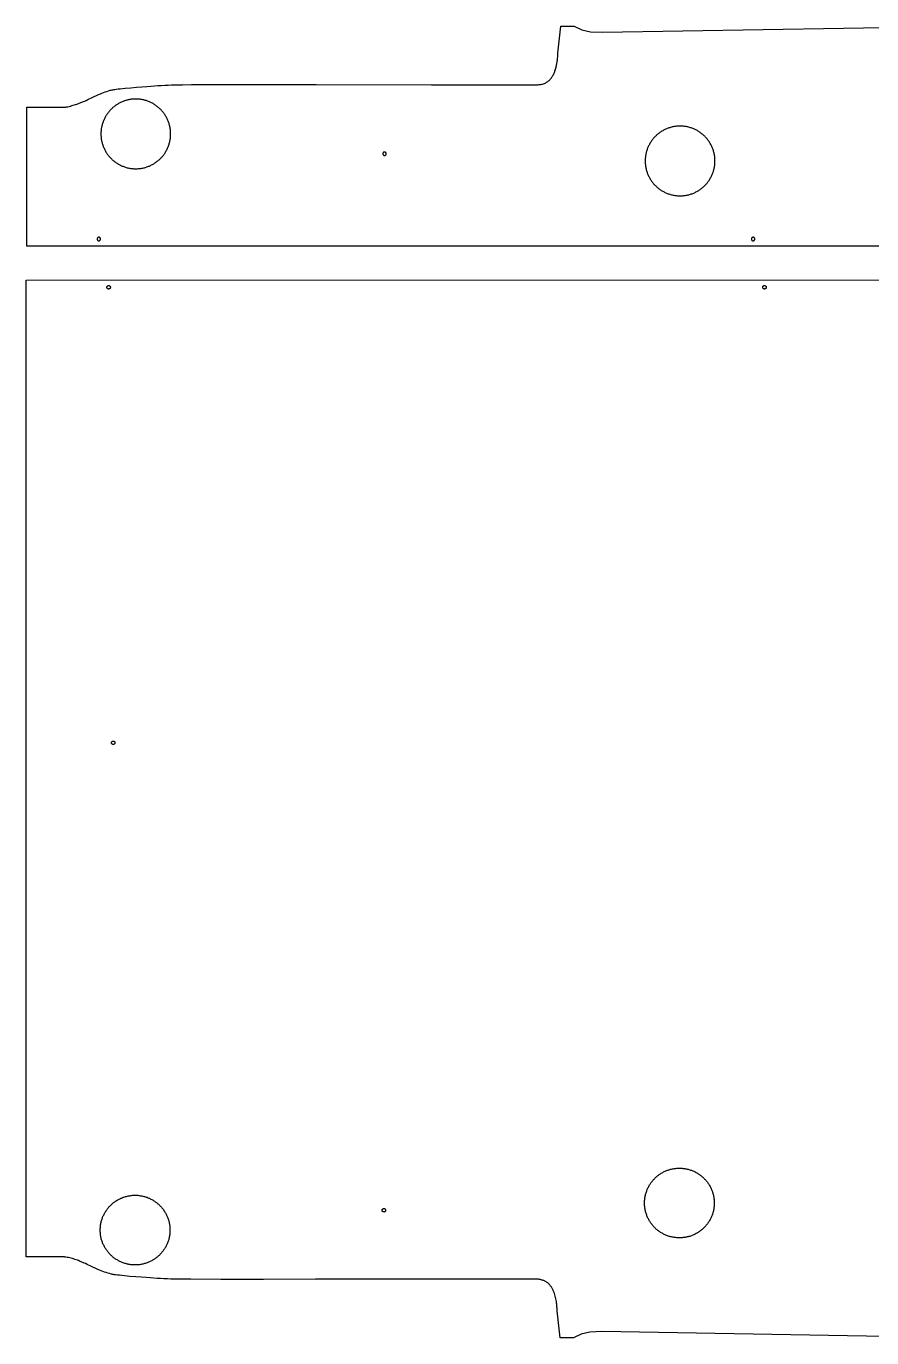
# Model space of a CAD drawing. Extents: x 370 to 4637, y 632 to 7112.
# Drawn here: x 867 to 1837, y 2180 to 3686 of the extents above; entities that cross this region are included whole.
import ezdxf

# ---------------------------------------------------------------- set-up
doc = ezdxf.new("R2010")
doc.units = 0
doc.layers.add('Default Layer', color=1, linetype='CONTINUOUS')

msp = doc.modelspace()

# ---------------------------------------------------------------- linework, layer by layer
at = {"layer": 'Default Layer'}
for points in [[(2806.3, 3433.5), (998.5, 3433.5), (868, 3433.5), (868, 3433.6), (868, 3592), (868, 3593.1), (872.9, 3593.1), (877.7, 3593.1), (887.3, 3593), (895.2, 3592.9), (899.1, 3592.9), (903, 3592.9), (906.3, 3592.9), (908, 3593), (909.6, 3593), (910.8, 3593), (911.4, 3593.1), (912.1, 3593.1), (912.8, 3593.2), (913.6, 3593.4), (915.1, 3593.6), (916.7, 3594), (918.2, 3594.4), (919.7, 3594.8), (921.1, 3595.2), (923.9, 3596.1), (925.3, 3596.5), (926.6, 3597), (927.9, 3597.5), (929.3, 3598), (931.9, 3599), (934.5, 3600.1), (936, 3600.8), (938, 3601.7), (942.8, 3604.1), (945.3, 3605.3), (947.8, 3606.5), (950.2, 3607.5), (951.3, 3608), (952.3, 3608.4), (954.1, 3609.1), (956, 3609.8), (957.9, 3610.5), (959.9, 3611.2), (961.8, 3611.8), (963.7, 3612.4), (964.7, 3612.6), (965.7, 3612.9), (966.7, 3613.1), (967.7, 3613.3), (968.2, 3613.4), (968.9, 3613.5), (970.6, 3613.8), (972.7, 3614), (975.1, 3614.3), (977.8, 3614.6), (980.7, 3614.8), (987.1, 3615.4), (993.7, 3616), (1000, 3616.5), (1005.8, 3616.9), (1010.4, 3617.2), (1014.3, 3617.5), (1018.2, 3617.8), (1022.2, 3618), (1026.1, 3618.2), (1030, 3618.4), (1033.9, 3618.6), (1037.9, 3618.7), (1041.8, 3618.8), (1043.5, 3618.8), (1046.6, 3618.8), (1056.9, 3618.9), (1091.2, 3618.9), (1140.3, 3618.9), (1199.9, 3618.9), (1332.3, 3618.8), (1396.3, 3618.8), (1452.9, 3618.8), (1452.9, 3618.8), (1453.6, 3618.8), (1454.2, 3618.8), (1455.4, 3618.9), (1456.5, 3619), (1457.1, 3619.1), (1457.7, 3619.2), (1458.7, 3619.4), (1459.7, 3619.6), (1460.7, 3620), (1461.7, 3620.3), (1462.6, 3620.7), (1463.4, 3621.1), (1464.3, 3621.6), (1465.1, 3622.2), (1465.8, 3622.7), (1466.5, 3623.2), (1467.2, 3623.8), (1467.8, 3624.5), (1468.3, 3625), (1468.9, 3625.6), (1469.4, 3626.2), (1469.8, 3626.8), (1470.3, 3627.4), (1470.7, 3628.1), (1471.1, 3628.7), (1471.5, 3629.4), (1472, 3630.3), (1472.4, 3631.2), (1472.8, 3632.1), (1473.2, 3633), (1473.6, 3633.9), (1473.9, 3634.9), (1474.3, 3635.8), (1474.6, 3636.8), (1474.8, 3637.8), (1475.1, 3638.8), (1475.3, 3639.8), (1475.6, 3640.8), (1475.8, 3641.8), (1476, 3642.8), (1476.1, 3643.8), (1476.3, 3644.9), (1476.4, 3645.9), (1476.6, 3647), (1476.8, 3649.1), (1477, 3651.4), (1477.1, 3653.2), (1477.2, 3655), (1480.5, 3686), (1496, 3686), (1504.6, 3681.9), (1514.5, 3679.4), (1528.5, 3679), (1897, 3685.2)], [(1896.3, 2181.3), (1527.8, 2187.5), (1513.7, 2187.1), (1503.8, 2184.6), (1495.3, 2180.5), (1479.7, 2180.5), (1476.4, 2211.4), (1476.3, 2212.9), (1476.3, 2214.3), (1476.2, 2215.8), (1476, 2217.4), (1475.9, 2218.9), (1475.7, 2220.4), (1475.5, 2222), (1475.2, 2223.5), (1474.9, 2225.1), (1474.6, 2226.6), (1474.2, 2228.2), (1473.8, 2229.7), (1473.3, 2231.2), (1473.1, 2231.9), (1472.8, 2232.6), (1472.5, 2233.3), (1472.2, 2234), (1471.9, 2234.7), (1471.6, 2235.4), (1471.3, 2236.1), (1470.9, 2236.7), (1470.5, 2237.4), (1470.2, 2238), (1469.8, 2238.6), (1469.4, 2239.2), (1468.9, 2239.8), (1468.5, 2240.4), (1468, 2240.9), (1467.5, 2241.5), (1467.1, 2242), (1466.5, 2242.5), (1466, 2243), (1465.5, 2243.4), (1464.9, 2243.9), (1464.3, 2244.3), (1463.7, 2244.7), (1463.1, 2245.1), (1462.4, 2245.4), (1461.8, 2245.8), (1461.1, 2246.1), (1460.4, 2246.4), (1459.6, 2246.6), (1458.9, 2246.8), (1458.1, 2247), (1457.3, 2247.2), (1456.5, 2247.4), (1455.7, 2247.5), (1454.8, 2247.6), (1453.9, 2247.6), (1453, 2247.6), (1452.1, 2247.6), (1452.1, 2247.7), (1452.1, 2247.7), (1395.5, 2247.6), (1331.5, 2247.6), (1199.1, 2247.6), (1139.6, 2247.5), (1090.4, 2247.5), (1056.1, 2247.6), (1045.9, 2247.6), (1042.8, 2247.6), (1041, 2247.7), (1037.1, 2247.8), (1033.2, 2247.9), (1029.3, 2248.1), (1025.3, 2248.3), (1021.4, 2248.5), (1017.5, 2248.7), (1013.6, 2249), (1009.6, 2249.2), (1005, 2249.6), (999.3, 2250), (992.9, 2250.5), (986.3, 2251), (980, 2251.6), (977, 2251.9), (974.3, 2252.2), (971.9, 2252.4), (969.8, 2252.7), (968.1, 2252.9), (967.5, 2253), (966.9, 2253.1), (965.9, 2253.3), (964.9, 2253.6), (963.9, 2253.8), (963, 2254.1), (961, 2254.7), (959.1, 2255.3), (957.2, 2255.9), (955.3, 2256.6), (953.4, 2257.4), (951.5, 2258.1), (950.5, 2258.5), (949.4, 2258.9), (947.1, 2260), (944.6, 2261.2), (942, 2262.4), (937.3, 2264.7), (935.3, 2265.7), (933.7, 2266.3), (931.1, 2267.4), (928.5, 2268.5), (927.2, 2269), (925.9, 2269.5), (924.5, 2269.9), (923.2, 2270.4), (920.4, 2271.3), (918.9, 2271.7), (917.4, 2272.1), (915.9, 2272.5), (914.4, 2272.8), (912.8, 2273.1), (912.1, 2273.2), (911.3, 2273.3), (910.9, 2273.4), (910.3, 2273.4), (908.8, 2273.5), (907, 2273.5), (904.8, 2273.5), (899.5, 2273.5), (893.3, 2273.5), (879.8, 2273.4), (873.2, 2273.4), (867.3, 2273.3), (867.3, 3394.6), (2806.9, 3394.7)]]:
    msp.add_lwpolyline(points, dxfattribs=at)
for points in [[(952.9, 3562.4), (952.9, 3561.3), (953, 3560.3), (953.1, 3559.3), (953.1, 3558.3), (953.3, 3557.3), (953.4, 3556.3), (953.6, 3555.3), (953.7, 3554.3), (954, 3553.3), (954.2, 3552.4), (954.5, 3551.4), (954.7, 3550.5), (955, 3549.5), (955.4, 3548.6), (955.7, 3547.7), (956.1, 3546.8), (956.5, 3545.9), (956.9, 3545), (957.3, 3544.2), (957.8, 3543.3), (958.2, 3542.5), (958.7, 3541.6), (959.2, 3540.8), (959.8, 3540), (960.3, 3539.2), (960.9, 3538.4), (961.5, 3537.7), (962.1, 3536.9), (962.7, 3536.2), (963.3, 3535.5), (964, 3534.8), (964.7, 3534.1), (965.3, 3533.4), (966, 3532.8), (966.8, 3532.1), (967.5, 3531.5), (968.2, 3530.9), (969, 3530.3), (969.8, 3529.8), (970.6, 3529.2), (971.4, 3528.7), (972.2, 3528.2), (973, 3527.7), (973.9, 3527.2), (974.7, 3526.8), (975.6, 3526.3), (976.5, 3525.9), (977.4, 3525.5), (978.3, 3525.2), (979.2, 3524.8), (980.1, 3524.5), (981, 3524.2), (982, 3523.9), (982.9, 3523.6), (983.9, 3523.4), (984.9, 3523.2), (985.9, 3523), (986.8, 3522.8), (987.8, 3522.7), (988.8, 3522.6), (989.9, 3522.5), (990.9, 3522.4), (991.9, 3522.4), (992.9, 3522.4), (994, 3522.4), (995, 3522.4), (996, 3522.5), (997, 3522.6), (998, 3522.7), (999, 3522.8), (1000, 3523), (1001, 3523.2), (1002, 3523.4), (1002.9, 3523.6), (1003.9, 3523.9), (1004.8, 3524.2), (1005.8, 3524.5), (1006.7, 3524.8), (1007.6, 3525.2), (1008.5, 3525.5), (1009.4, 3525.9), (1010.3, 3526.3), (1011.1, 3526.8), (1012, 3527.2), (1012.8, 3527.7), (1013.7, 3528.2), (1014.5, 3528.7), (1015.3, 3529.2), (1016.1, 3529.8), (1016.9, 3530.3), (1017.6, 3530.9), (1018.4, 3531.5), (1019.1, 3532.1), (1019.8, 3532.8), (1020.5, 3533.4), (1021.2, 3534.1), (1021.9, 3534.8), (1022.5, 3535.5), (1023.2, 3536.2), (1023.8, 3536.9), (1024.4, 3537.7), (1025, 3538.4), (1025.6, 3539.2), (1026.1, 3540), (1026.6, 3540.8), (1027.1, 3541.6), (1027.6, 3542.5), (1028.1, 3543.3), (1028.6, 3544.2), (1029, 3545), (1029.4, 3545.9), (1029.8, 3546.8), (1030.2, 3547.7), (1030.5, 3548.6), (1030.8, 3549.5), (1031.1, 3550.5), (1031.4, 3551.4), (1031.7, 3552.4), (1031.9, 3553.3), (1032.1, 3554.3), (1032.3, 3555.3), (1032.5, 3556.3), (1032.6, 3557.3), (1032.7, 3558.3), (1032.8, 3559.3), (1032.9, 3560.3), (1032.9, 3561.3), (1032.9, 3562.4), (1032.9, 3563.4), (1032.9, 3564.4), (1032.8, 3565.5), (1032.7, 3566.5), (1032.6, 3567.5), (1032.5, 3568.5), (1032.3, 3569.5), (1032.1, 3570.4), (1031.9, 3571.4), (1031.7, 3572.4), (1031.4, 3573.3), (1031.1, 3574.3), (1030.8, 3575.2), (1030.5, 3576.1), (1030.2, 3577), (1029.8, 3577.9), (1029.4, 3578.8), (1029, 3579.7), (1028.6, 3580.6), (1028.1, 3581.4), (1027.6, 3582.3), (1027.1, 3583.1), (1026.6, 3583.9), (1026.1, 3584.7), (1025.6, 3585.5), (1025, 3586.3), (1024.4, 3587.1), (1023.8, 3587.8), (1023.2, 3588.6), (1022.5, 3589.3), (1021.9, 3590), (1021.2, 3590.7), (1020.5, 3591.3), (1019.8, 3592), (1019.1, 3592.6), (1018.4, 3593.2), (1017.6, 3593.8), (1016.9, 3594.4), (1016.1, 3595), (1015.3, 3595.5), (1014.5, 3596.1), (1013.7, 3596.6), (1012.8, 3597.1), (1012, 3597.6), (1011.1, 3598), (1010.3, 3598.4), (1009.4, 3598.8), (1008.5, 3599.2), (1007.6, 3599.6), (1006.7, 3600), (1005.8, 3600.3), (1004.8, 3600.6), (1003.9, 3600.9), (1002.9, 3601.1), (1002, 3601.4), (1001, 3601.6), (1000, 3601.8), (999, 3601.9), (998, 3602.1), (997, 3602.2), (996, 3602.3), (995, 3602.3), (994, 3602.4), (992.9, 3602.4), (991.9, 3602.4), (990.9, 3602.3), (989.9, 3602.3), (988.8, 3602.2), (987.8, 3602.1), (986.8, 3601.9), (985.9, 3601.8), (984.9, 3601.6), (983.9, 3601.4), (982.9, 3601.1), (982, 3600.9), (981, 3600.6), (980.1, 3600.3), (979.2, 3600), (978.3, 3599.6), (977.4, 3599.2), (976.5, 3598.8), (975.6, 3598.4), (974.7, 3598), (973.9, 3597.6), (973, 3597.1), (972.2, 3596.6), (971.4, 3596.1), (970.6, 3595.5), (969.8, 3595), (969, 3594.4), (968.2, 3593.8), (967.5, 3593.2), (966.8, 3592.6), (966, 3592), (965.3, 3591.3), (964.7, 3590.7), (964, 3590), (963.3, 3589.3), (962.7, 3588.6), (962.1, 3587.8), (961.5, 3587.1), (960.9, 3586.3), (960.3, 3585.5), (959.8, 3584.7), (959.2, 3583.9), (958.7, 3583.1), (958.2, 3582.3), (957.8, 3581.4), (957.3, 3580.6), (956.9, 3579.7), (956.5, 3578.8), (956.1, 3577.9), (955.7, 3577), (955.4, 3576.1), (955, 3575.2), (954.7, 3574.3), (954.5, 3573.3), (954.2, 3572.4), (954, 3571.4), (953.7, 3570.4), (953.6, 3569.5), (953.4, 3568.5), (953.3, 3567.5), (953.1, 3566.5), (953.1, 3565.5), (953, 3564.4), (952.9, 3563.4), (952.9, 3562.4)], [(1577.4, 3531.3), (1577.4, 3530.3), (1577.4, 3529.3), (1577.5, 3528.2), (1577.6, 3527.2), (1577.7, 3526.2), (1577.8, 3525.2), (1578, 3524.2), (1578.2, 3523.3), (1578.4, 3522.3), (1578.6, 3521.3), (1578.9, 3520.4), (1579.2, 3519.4), (1579.5, 3518.5), (1579.8, 3517.6), (1580.2, 3516.7), (1580.5, 3515.7), (1580.9, 3514.9), (1581.3, 3514), (1581.8, 3513.1), (1582.2, 3512.3), (1582.7, 3511.4), (1583.2, 3510.6), (1583.7, 3509.8), (1584.2, 3509), (1584.8, 3508.2), (1585.3, 3507.4), (1585.9, 3506.6), (1586.5, 3505.9), (1587.1, 3505.1), (1587.8, 3504.4), (1588.4, 3503.7), (1589.1, 3503), (1589.8, 3502.4), (1590.5, 3501.7), (1591.2, 3501.1), (1591.9, 3500.5), (1592.7, 3499.8), (1593.5, 3499.3), (1594.2, 3498.7), (1595, 3498.1), (1595.8, 3497.6), (1596.6, 3497.1), (1597.5, 3496.6), (1598.3, 3496.1), (1599.2, 3495.7), (1600, 3495.3), (1600.9, 3494.9), (1601.8, 3494.5), (1602.7, 3494.1), (1603.6, 3493.7), (1604.6, 3493.4), (1605.5, 3493.1), (1606.4, 3492.8), (1607.4, 3492.6), (1608.4, 3492.3), (1609.3, 3492.1), (1610.3, 3491.9), (1611.3, 3491.8), (1612.3, 3491.6), (1613.3, 3491.5), (1614.3, 3491.4), (1615.3, 3491.4), (1616.4, 3491.3), (1617.4, 3491.3), (1618.4, 3491.3), (1619.4, 3491.4), (1620.5, 3491.4), (1621.5, 3491.5), (1622.5, 3491.6), (1623.5, 3491.8), (1624.5, 3491.9), (1625.4, 3492.1), (1626.4, 3492.3), (1627.4, 3492.6), (1628.3, 3492.8), (1629.3, 3493.1), (1630.2, 3493.4), (1631.1, 3493.7), (1632.1, 3494.1), (1633, 3494.5), (1633.8, 3494.9), (1634.7, 3495.3), (1635.6, 3495.7), (1636.5, 3496.1), (1637.3, 3496.6), (1638.1, 3497.1), (1638.9, 3497.6), (1639.8, 3498.1), (1640.5, 3498.7), (1641.3, 3499.3), (1642.1, 3499.8), (1642.8, 3500.5), (1643.6, 3501.1), (1644.3, 3501.7), (1645, 3502.4), (1645.7, 3503), (1646.3, 3503.7), (1647, 3504.4), (1647.6, 3505.1), (1648.3, 3505.9), (1648.9, 3506.6), (1649.4, 3507.4), (1650, 3508.2), (1650.6, 3509), (1651.1, 3509.8), (1651.6, 3510.6), (1652.1, 3511.4), (1652.6, 3512.3), (1653, 3513.1), (1653.4, 3514), (1653.9, 3514.9), (1654.2, 3515.7), (1654.6, 3516.7), (1655, 3517.6), (1655.3, 3518.5), (1655.6, 3519.4), (1655.9, 3520.4), (1656.1, 3521.3), (1656.4, 3522.3), (1656.6, 3523.3), (1656.8, 3524.2), (1656.9, 3525.2), (1657.1, 3526.2), (1657.2, 3527.2), (1657.3, 3528.2), (1657.3, 3529.3), (1657.4, 3530.3), (1657.4, 3531.3), (1657.4, 3532.4), (1657.3, 3533.4), (1657.3, 3534.4), (1657.2, 3535.4), (1657.1, 3536.4), (1656.9, 3537.4), (1656.8, 3538.4), (1656.6, 3539.4), (1656.4, 3540.4), (1656.1, 3541.3), (1655.9, 3542.3), (1655.6, 3543.2), (1655.3, 3544.1), (1655, 3545.1), (1654.6, 3546), (1654.2, 3546.9), (1653.9, 3547.8), (1653.4, 3548.7), (1653, 3549.5), (1652.6, 3550.4), (1652.1, 3551.2), (1651.6, 3552.1), (1651.1, 3552.9), (1650.6, 3553.7), (1650, 3554.5), (1649.4, 3555.3), (1648.9, 3556), (1648.3, 3556.8), (1647.6, 3557.5), (1647, 3558.2), (1646.3, 3558.9), (1645.7, 3559.6), (1645, 3560.3), (1644.3, 3560.9), (1643.6, 3561.6), (1642.8, 3562.2), (1642.1, 3562.8), (1641.3, 3563.4), (1640.5, 3563.9), (1639.8, 3564.5), (1638.9, 3565), (1638.1, 3565.5), (1637.3, 3566), (1636.5, 3566.5), (1635.6, 3566.9), (1634.7, 3567.4), (1633.8, 3567.8), (1633, 3568.2), (1632.1, 3568.5), (1631.1, 3568.9), (1630.2, 3569.2), (1629.3, 3569.5), (1628.3, 3569.8), (1627.4, 3570.1), (1626.4, 3570.3), (1625.4, 3570.5), (1624.5, 3570.7), (1623.5, 3570.9), (1622.5, 3571), (1621.5, 3571.1), (1620.5, 3571.2), (1619.4, 3571.3), (1618.4, 3571.3), (1617.4, 3571.3), (1616.4, 3571.3), (1615.3, 3571.3), (1614.3, 3571.2), (1613.3, 3571.1), (1612.3, 3571), (1611.3, 3570.9), (1610.3, 3570.7), (1609.3, 3570.5), (1608.4, 3570.3), (1607.4, 3570.1), (1606.4, 3569.8), (1605.5, 3569.5), (1604.6, 3569.2), (1603.6, 3568.9), (1602.7, 3568.5), (1601.8, 3568.2), (1600.9, 3567.8), (1600, 3567.4), (1599.2, 3566.9), (1598.3, 3566.5), (1597.5, 3566), (1596.6, 3565.5), (1595.8, 3565), (1595, 3564.5), (1594.2, 3563.9), (1593.5, 3563.4), (1592.7, 3562.8), (1591.9, 3562.2), (1591.2, 3561.6), (1590.5, 3560.9), (1589.8, 3560.3), (1589.1, 3559.6), (1588.4, 3558.9), (1587.8, 3558.2), (1587.1, 3557.5), (1586.5, 3556.8), (1585.9, 3556), (1585.3, 3555.3), (1584.8, 3554.5), (1584.2, 3553.7), (1583.7, 3552.9), (1583.2, 3552.1), (1582.7, 3551.2), (1582.2, 3550.4), (1581.8, 3549.5), (1581.3, 3548.7), (1580.9, 3547.8), (1580.5, 3546.9), (1580.2, 3546), (1579.8, 3545.1), (1579.5, 3544.1), (1579.2, 3543.2), (1578.9, 3542.3), (1578.6, 3541.3), (1578.4, 3540.4), (1578.2, 3539.4), (1578, 3538.4), (1577.8, 3537.4), (1577.7, 3536.4), (1577.6, 3535.4), (1577.5, 3534.4), (1577.4, 3533.4), (1577.4, 3532.4), (1577.4, 3531.3)], [(1276.3, 3539.6), (1276.4, 3539.4), (1276.4, 3539.2), (1276.4, 3539), (1276.5, 3538.8), (1276.6, 3538.7), (1276.7, 3538.5), (1276.8, 3538.3), (1276.9, 3538.2), (1277.1, 3538.1), (1277.2, 3538), (1277.4, 3537.9), (1277.6, 3537.8), (1277.8, 3537.7), (1277.9, 3537.7), (1278.1, 3537.6), (1278.3, 3537.6), (1278.5, 3537.6), (1278.7, 3537.7), (1278.9, 3537.7), (1279.1, 3537.8), (1279.3, 3537.9), (1279.5, 3538), (1279.6, 3538.1), (1279.8, 3538.2), (1279.9, 3538.3), (1280, 3538.5), (1280.1, 3538.7), (1280.2, 3538.8), (1280.3, 3539), (1280.3, 3539.2), (1280.3, 3539.4), (1280.3, 3539.6), (1280.3, 3539.8), (1280.3, 3540), (1280.3, 3540.2), (1280.2, 3540.4), (1280.1, 3540.6), (1280, 3540.7), (1279.9, 3540.9), (1279.8, 3541), (1279.6, 3541.2), (1279.5, 3541.3), (1279.3, 3541.4), (1279.1, 3541.5), (1278.9, 3541.5), (1278.7, 3541.6), (1278.5, 3541.6), (1278.3, 3541.6), (1278.1, 3541.6), (1277.9, 3541.6), (1277.8, 3541.5), (1277.6, 3541.5), (1277.4, 3541.4), (1277.2, 3541.3), (1277.1, 3541.2), (1276.9, 3541), (1276.8, 3540.9), (1276.7, 3540.7), (1276.6, 3540.6), (1276.5, 3540.4), (1276.4, 3540.2), (1276.4, 3540), (1276.4, 3539.8), (1276.3, 3539.6)], [(948.5, 3441.7), (948.5, 3441.5), (948.6, 3441.3), (948.6, 3441.1), (948.7, 3440.9), (948.8, 3440.7), (948.9, 3440.6), (949, 3440.4), (949.1, 3440.3), (949.2, 3440.1), (949.4, 3440), (949.6, 3439.9), (949.7, 3439.9), (949.9, 3439.8), (950.1, 3439.7), (950.3, 3439.7), (950.5, 3439.7), (950.7, 3439.7), (950.9, 3439.7), (951.1, 3439.8), (951.3, 3439.9), (951.5, 3439.9), (951.6, 3440), (951.8, 3440.1), (951.9, 3440.3), (952.1, 3440.4), (952.2, 3440.6), (952.3, 3440.7), (952.4, 3440.9), (952.4, 3441.1), (952.5, 3441.3), (952.5, 3441.5), (952.5, 3441.7), (952.5, 3441.9), (952.5, 3442.1), (952.4, 3442.3), (952.4, 3442.5), (952.3, 3442.6), (952.2, 3442.8), (952.1, 3443), (951.9, 3443.1), (951.8, 3443.2), (951.6, 3443.4), (951.5, 3443.5), (951.3, 3443.5), (951.1, 3443.6), (950.9, 3443.7), (950.7, 3443.7), (950.5, 3443.7), (950.3, 3443.7), (950.1, 3443.7), (949.9, 3443.6), (949.7, 3443.5), (949.6, 3443.5), (949.4, 3443.4), (949.2, 3443.2), (949.1, 3443.1), (949, 3443), (948.9, 3442.8), (948.8, 3442.6), (948.7, 3442.5), (948.6, 3442.3), (948.6, 3442.1), (948.5, 3441.9), (948.5, 3441.7)], [(1699.2, 3441.7), (1699.2, 3441.5), (1699.2, 3441.3), (1699.2, 3441.1), (1699.3, 3440.9), (1699.4, 3440.7), (1699.5, 3440.6), (1699.6, 3440.4), (1699.7, 3440.3), (1699.9, 3440.1), (1700, 3440), (1700.2, 3439.9), (1700.4, 3439.9), (1700.6, 3439.8), (1700.8, 3439.7), (1700.9, 3439.7), (1701.2, 3439.7), (1701.4, 3439.7), (1701.6, 3439.7), (1701.7, 3439.8), (1701.9, 3439.9), (1702.1, 3439.9), (1702.3, 3440), (1702.4, 3440.1), (1702.6, 3440.3), (1702.7, 3440.4), (1702.8, 3440.6), (1702.9, 3440.7), (1703, 3440.9), (1703.1, 3441.1), (1703.1, 3441.3), (1703.1, 3441.5), (1703.2, 3441.7), (1703.1, 3441.9), (1703.1, 3442.1), (1703.1, 3442.3), (1703, 3442.5), (1702.9, 3442.6), (1702.8, 3442.8), (1702.7, 3443), (1702.6, 3443.1), (1702.4, 3443.2), (1702.3, 3443.4), (1702.1, 3443.5), (1701.9, 3443.5), (1701.7, 3443.6), (1701.6, 3443.7), (1701.4, 3443.7), (1701.2, 3443.7), (1700.9, 3443.7), (1700.8, 3443.7), (1700.6, 3443.6), (1700.4, 3443.5), (1700.2, 3443.5), (1700, 3443.4), (1699.9, 3443.2), (1699.7, 3443.1), (1699.6, 3443), (1699.5, 3442.8), (1699.4, 3442.6), (1699.3, 3442.5), (1699.2, 3442.3), (1699.2, 3442.1), (1699.2, 3441.9), (1699.2, 3441.7)], [(959.8, 3386.3), (959.8, 3386.5), (959.9, 3386.7), (959.9, 3386.9), (960, 3387.1), (960.1, 3387.3), (960.2, 3387.5), (960.3, 3387.6), (960.4, 3387.7), (960.6, 3387.9), (960.7, 3388), (960.9, 3388.1), (961.1, 3388.2), (961.2, 3388.2), (961.4, 3388.3), (961.6, 3388.3), (961.8, 3388.3), (962, 3388.3), (962.2, 3388.3), (962.4, 3388.2), (962.6, 3388.2), (962.8, 3388.1), (963, 3388), (963.1, 3387.9), (963.2, 3387.7), (963.4, 3387.6), (963.5, 3387.5), (963.6, 3387.3), (963.7, 3387.1), (963.7, 3386.9), (963.8, 3386.7), (963.8, 3386.5), (963.8, 3386.3), (963.8, 3386.1), (963.8, 3385.9), (963.7, 3385.7), (963.7, 3385.6), (963.6, 3385.4), (963.5, 3385.2), (963.4, 3385.1), (963.2, 3384.9), (963.1, 3384.8), (963, 3384.7), (962.8, 3384.6), (962.6, 3384.5), (962.4, 3384.4), (962.2, 3384.4), (962, 3384.3), (961.8, 3384.3), (961.6, 3384.3), (961.4, 3384.4), (961.2, 3384.4), (961.1, 3384.5), (960.9, 3384.6), (960.7, 3384.7), (960.6, 3384.8), (960.4, 3384.9), (960.3, 3385.1), (960.2, 3385.2), (960.1, 3385.4), (960, 3385.6), (959.9, 3385.7), (959.9, 3385.9), (959.8, 3386.1), (959.8, 3386.3)], [(1712.2, 3386.3), (1712.2, 3386.5), (1712.2, 3386.7), (1712.3, 3386.9), (1712.4, 3387.1), (1712.4, 3387.3), (1712.5, 3387.5), (1712.7, 3387.6), (1712.8, 3387.7), (1712.9, 3387.9), (1713.1, 3388), (1713.2, 3388.1), (1713.4, 3388.2), (1713.6, 3388.2), (1713.8, 3388.3), (1714, 3388.3), (1714.2, 3388.3), (1714.4, 3388.3), (1714.6, 3388.3), (1714.8, 3388.2), (1715, 3388.2), (1715.1, 3388.1), (1715.3, 3388), (1715.5, 3387.9), (1715.6, 3387.7), (1715.7, 3387.6), (1715.9, 3387.5), (1716, 3387.3), (1716, 3387.1), (1716.1, 3386.9), (1716.2, 3386.7), (1716.2, 3386.5), (1716.2, 3386.3), (1716.2, 3386.1), (1716.2, 3385.9), (1716.1, 3385.7), (1716, 3385.6), (1716, 3385.4), (1715.9, 3385.2), (1715.7, 3385.1), (1715.6, 3384.9), (1715.5, 3384.8), (1715.3, 3384.7), (1715.1, 3384.6), (1715, 3384.5), (1714.8, 3384.4), (1714.6, 3384.4), (1714.4, 3384.3), (1714.2, 3384.3), (1714, 3384.3), (1713.8, 3384.4), (1713.6, 3384.4), (1713.4, 3384.5), (1713.2, 3384.6), (1713.1, 3384.7), (1712.9, 3384.8), (1712.8, 3384.9), (1712.7, 3385.1), (1712.5, 3385.2), (1712.4, 3385.4), (1712.4, 3385.6), (1712.3, 3385.7), (1712.2, 3385.9), (1712.2, 3386.1), (1712.2, 3386.3)], [(965, 2863.5), (965, 2863.7), (965.1, 2863.9), (965.1, 2864.1), (965.2, 2864.3), (965.3, 2864.4), (965.4, 2864.6), (965.5, 2864.8), (965.6, 2864.9), (965.7, 2865), (965.9, 2865.1), (966.1, 2865.2), (966.2, 2865.3), (966.4, 2865.4), (966.6, 2865.4), (966.8, 2865.5), (967, 2865.5), (967.2, 2865.5), (967.4, 2865.4), (967.6, 2865.4), (967.8, 2865.3), (968, 2865.2), (968.1, 2865.1), (968.3, 2865), (968.4, 2864.9), (968.6, 2864.8), (968.7, 2864.6), (968.8, 2864.4), (968.9, 2864.3), (968.9, 2864.1), (969, 2863.9), (969, 2863.7), (969, 2863.5), (969, 2863.3), (969, 2863.1), (968.9, 2862.9), (968.9, 2862.7), (968.8, 2862.5), (968.7, 2862.4), (968.6, 2862.2), (968.4, 2862.1), (968.3, 2861.9), (968.1, 2861.8), (968, 2861.7), (967.8, 2861.6), (967.6, 2861.6), (967.4, 2861.5), (967.2, 2861.5), (967, 2861.5), (966.8, 2861.5), (966.6, 2861.5), (966.4, 2861.6), (966.2, 2861.6), (966.1, 2861.7), (965.9, 2861.8), (965.7, 2861.9), (965.6, 2862.1), (965.5, 2862.2), (965.4, 2862.4), (965.3, 2862.5), (965.2, 2862.7), (965.1, 2862.9), (965.1, 2863.1), (965, 2863.3), (965, 2863.5)], [(1576.6, 2335.1), (1576.6, 2336.2), (1576.7, 2337.2), (1576.7, 2338.2), (1576.8, 2339.2), (1576.9, 2340.2), (1577.1, 2341.2), (1577.2, 2342.2), (1577.4, 2343.2), (1577.6, 2344.2), (1577.9, 2345.1), (1578.1, 2346.1), (1578.4, 2347), (1578.7, 2348), (1579.1, 2348.9), (1579.4, 2349.8), (1579.8, 2350.7), (1580.2, 2351.6), (1580.6, 2352.5), (1581, 2353.4), (1581.5, 2354.2), (1581.9, 2355.1), (1582.4, 2355.9), (1582.9, 2356.7), (1583.5, 2357.5), (1584, 2358.3), (1584.6, 2359.1), (1585.2, 2359.8), (1585.8, 2360.6), (1586.4, 2361.3), (1587, 2362), (1587.7, 2362.7), (1588.3, 2363.4), (1589, 2364.1), (1589.7, 2364.8), (1590.4, 2365.4), (1591.2, 2366), (1591.9, 2366.6), (1592.7, 2367.2), (1593.5, 2367.8), (1594.3, 2368.3), (1595.1, 2368.8), (1595.9, 2369.4), (1596.7, 2369.8), (1597.6, 2370.3), (1598.4, 2370.8), (1599.3, 2371.2), (1600.2, 2371.6), (1601.1, 2372), (1602, 2372.4), (1602.9, 2372.7), (1603.8, 2373), (1604.7, 2373.3), (1605.7, 2373.6), (1606.6, 2373.9), (1607.6, 2374.1), (1608.6, 2374.3), (1609.5, 2374.5), (1610.5, 2374.7), (1611.5, 2374.8), (1612.5, 2374.9), (1613.5, 2375), (1614.6, 2375.1), (1615.6, 2375.1), (1616.6, 2375.1), (1617.7, 2375.1), (1618.7, 2375.1), (1619.7, 2375), (1620.7, 2374.9), (1621.7, 2374.8), (1622.7, 2374.7), (1623.7, 2374.5), (1624.7, 2374.3), (1625.7, 2374.1), (1626.6, 2373.9), (1627.6, 2373.6), (1628.5, 2373.3), (1629.5, 2373), (1630.4, 2372.7), (1631.3, 2372.4), (1632.2, 2372), (1633.1, 2371.6), (1634, 2371.2), (1634.8, 2370.8), (1635.7, 2370.3), (1636.5, 2369.8), (1637.4, 2369.4), (1638.2, 2368.8), (1639, 2368.3), (1639.8, 2367.8), (1640.6, 2367.2), (1641.3, 2366.6), (1642.1, 2366), (1642.8, 2365.4), (1643.5, 2364.8), (1644.2, 2364.1), (1644.9, 2363.4), (1645.6, 2362.7), (1646.2, 2362), (1646.9, 2361.3), (1647.5, 2360.6), (1648.1, 2359.8), (1648.7, 2359.1), (1649.2, 2358.3), (1649.8, 2357.5), (1650.3, 2356.7), (1650.8, 2355.9), (1651.3, 2355.1), (1651.8, 2354.2), (1652.2, 2353.4), (1652.7, 2352.5), (1653.1, 2351.6), (1653.5, 2350.7), (1653.8, 2349.8), (1654.2, 2348.9), (1654.5, 2348), (1654.8, 2347), (1655.1, 2346.1), (1655.4, 2345.1), (1655.6, 2344.2), (1655.8, 2343.2), (1656, 2342.2), (1656.2, 2341.2), (1656.3, 2340.2), (1656.4, 2339.2), (1656.5, 2338.2), (1656.6, 2337.2), (1656.6, 2336.2), (1656.6, 2335.1), (1656.6, 2334.1), (1656.6, 2333.1), (1656.5, 2332.1), (1656.4, 2331.1), (1656.3, 2330.1), (1656.2, 2329.1), (1656, 2328.1), (1655.8, 2327.1), (1655.6, 2326.1), (1655.4, 2325.1), (1655.1, 2324.2), (1654.8, 2323.3), (1654.5, 2322.3), (1654.2, 2321.4), (1653.8, 2320.5), (1653.5, 2319.6), (1653.1, 2318.7), (1652.7, 2317.8), (1652.2, 2316.9), (1651.8, 2316.1), (1651.3, 2315.2), (1650.8, 2314.4), (1650.3, 2313.6), (1649.8, 2312.8), (1649.2, 2312), (1648.7, 2311.2), (1648.1, 2310.4), (1647.5, 2309.7), (1646.9, 2309), (1646.2, 2308.3), (1645.6, 2307.5), (1644.9, 2306.9), (1644.2, 2306.2), (1643.5, 2305.5), (1642.8, 2304.9), (1642.1, 2304.3), (1641.3, 2303.7), (1640.6, 2303.1), (1639.8, 2302.5), (1639, 2302), (1638.2, 2301.4), (1637.4, 2300.9), (1636.5, 2300.4), (1635.7, 2300), (1634.8, 2299.5), (1634, 2299.1), (1633.1, 2298.7), (1632.2, 2298.3), (1631.3, 2297.9), (1630.4, 2297.6), (1629.5, 2297.2), (1628.5, 2296.9), (1627.6, 2296.7), (1626.6, 2296.4), (1625.7, 2296.2), (1624.7, 2296), (1623.7, 2295.8), (1622.7, 2295.6), (1621.7, 2295.5), (1620.7, 2295.4), (1619.7, 2295.3), (1618.7, 2295.2), (1617.7, 2295.2), (1616.6, 2295.1), (1615.6, 2295.2), (1614.6, 2295.2), (1613.5, 2295.3), (1612.5, 2295.4), (1611.5, 2295.5), (1610.5, 2295.6), (1609.5, 2295.8), (1608.6, 2296), (1607.6, 2296.2), (1606.6, 2296.4), (1605.7, 2296.7), (1604.7, 2296.9), (1603.8, 2297.2), (1602.9, 2297.6), (1602, 2297.9), (1601.1, 2298.3), (1600.2, 2298.7), (1599.3, 2299.1), (1598.4, 2299.5), (1597.6, 2300), (1596.7, 2300.4), (1595.9, 2300.9), (1595.1, 2301.4), (1594.3, 2302), (1593.5, 2302.5), (1592.7, 2303.1), (1591.9, 2303.7), (1591.2, 2304.3), (1590.4, 2304.9), (1589.7, 2305.5), (1589, 2306.2), (1588.3, 2306.9), (1587.7, 2307.5), (1587, 2308.3), (1586.4, 2309), (1585.8, 2309.7), (1585.2, 2310.4), (1584.6, 2311.2), (1584, 2312), (1583.5, 2312.8), (1582.9, 2313.6), (1582.4, 2314.4), (1581.9, 2315.2), (1581.5, 2316.1), (1581, 2316.9), (1580.6, 2317.8), (1580.2, 2318.7), (1579.8, 2319.6), (1579.4, 2320.5), (1579.1, 2321.4), (1578.7, 2322.3), (1578.4, 2323.3), (1578.1, 2324.2), (1577.9, 2325.1), (1577.6, 2326.1), (1577.4, 2327.1), (1577.2, 2328.1), (1577.1, 2329.1), (1576.9, 2330.1), (1576.8, 2331.1), (1576.7, 2332.1), (1576.7, 2333.1), (1576.6, 2334.1), (1576.6, 2335.1)], [(952.2, 2304.1), (952.2, 2305.1), (952.2, 2306.1), (952.3, 2307.2), (952.4, 2308.2), (952.5, 2309.2), (952.6, 2310.2), (952.8, 2311.2), (953, 2312.1), (953.2, 2313.1), (953.4, 2314.1), (953.7, 2315), (954, 2316), (954.3, 2316.9), (954.6, 2317.8), (954.9, 2318.8), (955.3, 2319.7), (955.7, 2320.5), (956.1, 2321.4), (956.5, 2322.3), (957, 2323.2), (957.5, 2324), (958, 2324.8), (958.5, 2325.6), (959, 2326.4), (959.6, 2327.2), (960.1, 2328), (960.7, 2328.8), (961.3, 2329.5), (961.9, 2330.3), (962.6, 2331), (963.2, 2331.7), (963.9, 2332.4), (964.6, 2333), (965.3, 2333.7), (966, 2334.3), (966.7, 2335), (967.5, 2335.6), (968.2, 2336.1), (969, 2336.7), (969.8, 2337.3), (970.6, 2337.8), (971.4, 2338.3), (972.3, 2338.8), (973.1, 2339.3), (974, 2339.7), (974.8, 2340.1), (975.7, 2340.6), (976.6, 2340.9), (977.5, 2341.3), (978.4, 2341.7), (979.3, 2342), (980.3, 2342.3), (981.2, 2342.6), (982.2, 2342.8), (983.1, 2343.1), (984.1, 2343.3), (985.1, 2343.5), (986.1, 2343.6), (987.1, 2343.8), (988.1, 2343.9), (989.1, 2344), (990.1, 2344), (991.1, 2344.1), (992.2, 2344.1), (993.2, 2344.1), (994.2, 2344), (995.3, 2344), (996.3, 2343.9), (997.3, 2343.8), (998.3, 2343.6), (999.3, 2343.5), (1000.2, 2343.3), (1001.2, 2343.1), (1002.2, 2342.8), (1003.1, 2342.6), (1004.1, 2342.3), (1005, 2342), (1005.9, 2341.7), (1006.8, 2341.3), (1007.7, 2340.9), (1008.6, 2340.6), (1009.5, 2340.1), (1010.4, 2339.7), (1011.2, 2339.3), (1012.1, 2338.8), (1012.9, 2338.3), (1013.7, 2337.8), (1014.5, 2337.3), (1015.3, 2336.7), (1016.1, 2336.1), (1016.9, 2335.6), (1017.6, 2335), (1018.3, 2334.3), (1019.1, 2333.7), (1019.8, 2333), (1020.5, 2332.4), (1021.1, 2331.7), (1021.8, 2331), (1022.4, 2330.3), (1023, 2329.5), (1023.6, 2328.8), (1024.2, 2328), (1024.8, 2327.2), (1025.3, 2326.4), (1025.9, 2325.6), (1026.4, 2324.8), (1026.9, 2324), (1027.3, 2323.2), (1027.8, 2322.3), (1028.2, 2321.4), (1028.6, 2320.5), (1029, 2319.7), (1029.4, 2318.8), (1029.7, 2317.8), (1030.1, 2316.9), (1030.4, 2316), (1030.7, 2315), (1030.9, 2314.1), (1031.1, 2313.1), (1031.4, 2312.1), (1031.5, 2311.2), (1031.7, 2310.2), (1031.9, 2309.2), (1032, 2308.2), (1032.1, 2307.2), (1032.1, 2306.1), (1032.2, 2305.1), (1032.2, 2304.1), (1032.2, 2303.1), (1032.1, 2302), (1032.1, 2301), (1032, 2300), (1031.9, 2299), (1031.7, 2298), (1031.5, 2297), (1031.4, 2296), (1031.1, 2295.1), (1030.9, 2294.1), (1030.7, 2293.1), (1030.4, 2292.2), (1030.1, 2291.3), (1029.7, 2290.3), (1029.4, 2289.4), (1029, 2288.5), (1028.6, 2287.6), (1028.2, 2286.7), (1027.8, 2285.9), (1027.3, 2285), (1026.9, 2284.2), (1026.4, 2283.3), (1025.9, 2282.5), (1025.3, 2281.7), (1024.8, 2280.9), (1024.2, 2280.2), (1023.6, 2279.4), (1023, 2278.6), (1022.4, 2277.9), (1021.8, 2277.2), (1021.1, 2276.5), (1020.5, 2275.8), (1019.8, 2275.1), (1019.1, 2274.5), (1018.3, 2273.8), (1017.6, 2273.2), (1016.9, 2272.6), (1016.1, 2272), (1015.3, 2271.5), (1014.5, 2270.9), (1013.7, 2270.4), (1012.9, 2269.9), (1012.1, 2269.4), (1011.2, 2268.9), (1010.4, 2268.5), (1009.5, 2268), (1008.6, 2267.6), (1007.7, 2267.2), (1006.8, 2266.9), (1005.9, 2266.5), (1005, 2266.2), (1004.1, 2265.9), (1003.1, 2265.6), (1002.2, 2265.3), (1001.2, 2265.1), (1000.2, 2264.9), (999.3, 2264.7), (998.3, 2264.5), (997.3, 2264.4), (996.3, 2264.3), (995.3, 2264.2), (994.2, 2264.1), (993.2, 2264.1), (992.2, 2264.1), (991.1, 2264.1), (990.1, 2264.1), (989.1, 2264.2), (988.1, 2264.3), (987.1, 2264.4), (986.1, 2264.5), (985.1, 2264.7), (984.1, 2264.9), (983.1, 2265.1), (982.2, 2265.3), (981.2, 2265.6), (980.3, 2265.9), (979.3, 2266.2), (978.4, 2266.5), (977.5, 2266.9), (976.6, 2267.2), (975.7, 2267.6), (974.8, 2268), (974, 2268.5), (973.1, 2268.9), (972.3, 2269.4), (971.4, 2269.9), (970.6, 2270.4), (969.8, 2270.9), (969, 2271.5), (968.2, 2272), (967.5, 2272.6), (966.7, 2273.2), (966, 2273.8), (965.3, 2274.5), (964.6, 2275.1), (963.9, 2275.8), (963.2, 2276.5), (962.6, 2277.2), (961.9, 2277.9), (961.3, 2278.6), (960.7, 2279.4), (960.1, 2280.2), (959.6, 2280.9), (959, 2281.7), (958.5, 2282.5), (958, 2283.3), (957.5, 2284.2), (957, 2285), (956.5, 2285.9), (956.1, 2286.7), (955.7, 2287.6), (955.3, 2288.5), (954.9, 2289.4), (954.6, 2290.3), (954.3, 2291.3), (954, 2292.2), (953.7, 2293.1), (953.4, 2294.1), (953.2, 2295.1), (953, 2296), (952.8, 2297), (952.6, 2298), (952.5, 2299), (952.4, 2300), (952.3, 2301), (952.2, 2302), (952.2, 2303.1), (952.2, 2304.1)], [(1275.6, 2326.8), (1275.6, 2327), (1275.6, 2327.2), (1275.7, 2327.4), (1275.7, 2327.6), (1275.8, 2327.8), (1275.9, 2328), (1276, 2328.1), (1276.2, 2328.3), (1276.3, 2328.4), (1276.5, 2328.5), (1276.6, 2328.6), (1276.8, 2328.7), (1277, 2328.8), (1277.2, 2328.8), (1277.4, 2328.8), (1277.6, 2328.8), (1277.8, 2328.8), (1278, 2328.8), (1278.2, 2328.8), (1278.4, 2328.7), (1278.5, 2328.6), (1278.7, 2328.5), (1278.9, 2328.4), (1279, 2328.3), (1279.1, 2328.1), (1279.2, 2328), (1279.3, 2327.8), (1279.4, 2327.6), (1279.5, 2327.4), (1279.5, 2327.2), (1279.6, 2327), (1279.6, 2326.8), (1279.6, 2326.6), (1279.5, 2326.4), (1279.5, 2326.2), (1279.4, 2326.1), (1279.3, 2325.9), (1279.2, 2325.7), (1279.1, 2325.6), (1279, 2325.4), (1278.9, 2325.3), (1278.7, 2325.2), (1278.5, 2325.1), (1278.4, 2325), (1278.2, 2324.9), (1278, 2324.9), (1277.8, 2324.9), (1277.6, 2324.8), (1277.4, 2324.9), (1277.2, 2324.9), (1277, 2324.9), (1276.8, 2325), (1276.6, 2325.1), (1276.5, 2325.2), (1276.3, 2325.3), (1276.2, 2325.4), (1276, 2325.6), (1275.9, 2325.7), (1275.8, 2325.9), (1275.7, 2326.1), (1275.7, 2326.2), (1275.6, 2326.4), (1275.6, 2326.6), (1275.6, 2326.8)]]:
    msp.add_lwpolyline(points, close=True, dxfattribs=at)

doc.saveas('drawing.dxf')
